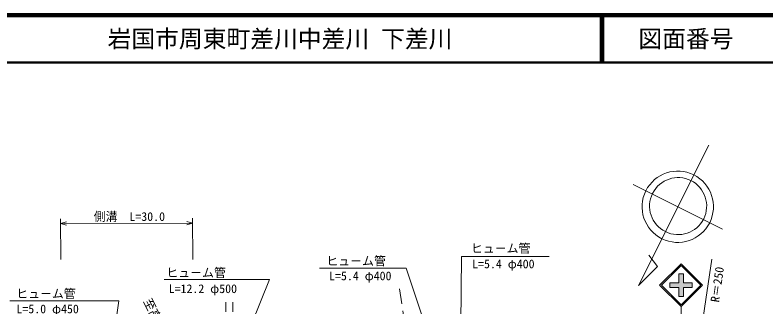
# Model space of a CAD drawing. Units: millimetres, scale not verified. Extents: x 40000 to 680000, y 20000 to 380000.
# Drawn here: x 385566 to 543238, y 318631 to 380000 of the extents above; entities that cross this region are included whole.
import ezdxf
from ezdxf.enums import TextEntityAlignment as Align

# ---------------------------------------------------------------- set-up
doc = ezdxf.new("R2010")
doc.units = ezdxf.units.MM
doc.header["$LTSCALE"] = 1000
doc.linetypes.add('CHAIN', pattern=[18.5, 12, -1.5, 3.5, -1.5])
for name, color, linetype, lineweight in [('M-BGD', 7, 'Continuous', 13), ('M-BMK', 2, 'CHAIN', 13), ('M-BMK-SRVR', 3, 'Continuous', 13), ('M-STR-HTXT', 7, 'Continuous', 13), ('M-STR-STRC', 7, 'Continuous', 13), ('M-TTL', 2, 'Continuous', 140), ('M-TTL-LINE', 7, 'Continuous', 50)]:
    doc.layers.add(name, color=color, linetype=linetype, lineweight=lineweight)
doc.layers.add('M-BGD-HTXT', color=7, linetype='Continuous')
doc.layers.add('M-TTL-TXT', color=7, linetype='Continuous')
doc.styles.add('ＭＳ ゴシック', font='')
doc.styles.get('ＭＳ ゴシック').set_extended_font_data('MS Gothic')

msp = doc.modelspace()

# ---------------------------------------------------------------- hatches: boundary and pattern name
at = {"layer": 'M-STR-STRC'}
msp.add_hatch(color=256, dxfattribs=at).paths.add_polyline_path([(525091, 322720), (523231, 322720), (523231, 323720), (525092, 323720), (525092, 325580), (526092, 325580), (526092, 323720), (527951, 323720), (527951, 322720), (526091, 322720), (526091, 320860), (525091, 320860)])

# ---------------------------------------------------------------- linework, layer by layer
at = {"layer": 'M-BGD'}
for p, q in [((429858, 319631), (429858, 317631)), ((431378, 317631), (431378, 319631))]:
    msp.add_line(p, q, dxfattribs=at)
at = {"layer": 'M-BMK'}
msp.add_line((469546, 301025), (466407, 322454), dxfattribs=at)
at = {"layer": 'M-BMK-SRVR'}
for p, q in [((531447, 352637), (516617, 323123)), ((534319, 334966), (515554, 344395)), ((520642, 327112), (518850, 329519)), ((516617, 323123), (520642, 327112))]:
    msp.add_line(p, q, dxfattribs=at)
for centre, major_axis in [((524899, 339699), (-6711, 3350)), ((524977, 339836), (-5369, 2680))]:
    msp.add_ellipse(centre, major_axis=major_axis, ratio=0.999992, dxfattribs=at)
at = {"layer": 'M-STR-HTXT'}
for p, q in [((395177, 328616), (395151, 337181)), ((395154, 336181), (396403, 336535)), ((395154, 336181), (422910, 336267)), ((396405, 335835), (395154, 336181)), ((421660, 336613), (422910, 336267)), ((422910, 336267), (421662, 335913)), ((422907, 337267), (422934, 328617)), ((479218, 304632), (479436, 329252)), ((479436, 329252), (497846, 329255)), ((527723, 299588), (532040, 328699)), ((467792, 326811), (449605, 326808)), ((475448, 303966), (467792, 326811)), ((439104, 324400), (416924, 324399)), ((439104, 324400), (424061, 287640)), ((407376, 319935), (384456, 319935)), ((403041, 287911), (407376, 319935))]:
    msp.add_line(p, q, dxfattribs=at)
at = {"layer": 'M-STR-STRC'}
for p, q in [((521090, 323219), (525590, 327720)), ((521444, 323219), (525590, 327367)), ((530091, 323220), (525590, 327720)), ((529738, 323220), (525590, 327367)), ((525092, 323720), (525092, 325580)), ((525092, 325580), (526092, 325580)), ((525092, 325580), (526092, 325580)), ((525092, 325580), (525092, 323720)), ((526092, 325580), (526092, 323720)), ((526092, 325580), (526092, 323720)), ((523231, 323720), (525092, 323720)), ((523231, 323720), (523231, 322720)), ((523231, 323720), (523231, 322720)), ((523231, 323720), (525092, 323720)), ((526092, 323720), (527951, 323720)), ((526092, 323720), (527951, 323720)), ((527951, 323720), (527951, 322720)), ((527951, 323720), (527951, 322720)), ((521090, 323219), (525591, 318719)), ((521444, 323219), (525591, 319073)), ((525091, 322720), (523231, 322720)), ((523231, 322720), (525091, 322720)), ((525091, 320860), (525091, 322720)), ((525091, 322720), (525091, 320860)), ((525591, 319073), (529738, 323220)), ((525592, 318719), (530091, 323220)), ((527951, 322720), (526091, 322720)), ((526091, 322720), (526091, 320860)), ((526091, 322720), (527951, 322720)), ((526091, 322720), (526091, 320860)), ((526091, 320860), (525091, 320860)), ((525091, 320860), (526091, 320860)), ((525592, 318719), (525592, 316719))]:
    msp.add_line(p, q, dxfattribs=at)
at = {"layer": 'M-TTL'}
msp.add_line((680000, 380000), (40000, 380000), dxfattribs=at)
at = {"layer": 'M-TTL-LINE'}
for p, q in [((508747, 380000), (508747, 370000)), ((509247, 380000), (509247, 370000)), ((40000, 370000), (680000, 370000))]:
    msp.add_line(p, q, dxfattribs=at)

# ---------------------------------------------------------------- texts
at = {"layer": 'M-BGD-HTXT', "style": 'ＭＳ ゴシック'}
msp.add_text('至高森', height=1833, rotation=296.6, dxfattribs=at).set_placement((412015, 319618), align=Align.BOTTOM_LEFT)
at = {"layer": 'M-STR-HTXT', "style": 'ＭＳ ゴシック'}
for s, p in [('側溝\u3000L=30.0', (402121, 336170)), ('ヒュ－ム管', (417395, 324361)), ('L=12.2 φ500', (417876, 321008)), ('ヒュ－ム管', (385823, 319952)), ('L=5.0 φ450', (385872, 316759))]:
    msp.add_text(s, height=1833, dxfattribs=at).set_placement(p, align=Align.BOTTOM_LEFT)
for s, rotation, p in [('ヒュ－ム管', 0.008, (481418, 329476)), ('ヒュ－ム管', 0.008, (451023, 326819)), ('L=5.4 φ400', 0.008, (481676, 326218)), ('R＝250', 81.808, (534112, 319446)), ('L=5.4 φ400', 0.008, (451601, 323703))]:
    msp.add_text(s, height=1833, rotation=rotation, dxfattribs=at).set_placement(p, align=Align.BOTTOM_LEFT)
at = {"layer": 'M-TTL-TXT', "style": 'ＭＳ ゴシック'}
msp.add_text('岩国市周東町差川中差川 下差川', height=3666, dxfattribs=at).set_placement((405024, 375000), align=Align.MIDDLE_LEFT)
msp.add_text('図面番号', height=3666, dxfattribs=at).set_placement((526622, 375000), align=Align.MIDDLE_CENTER)

doc.saveas('drawing.dxf')
